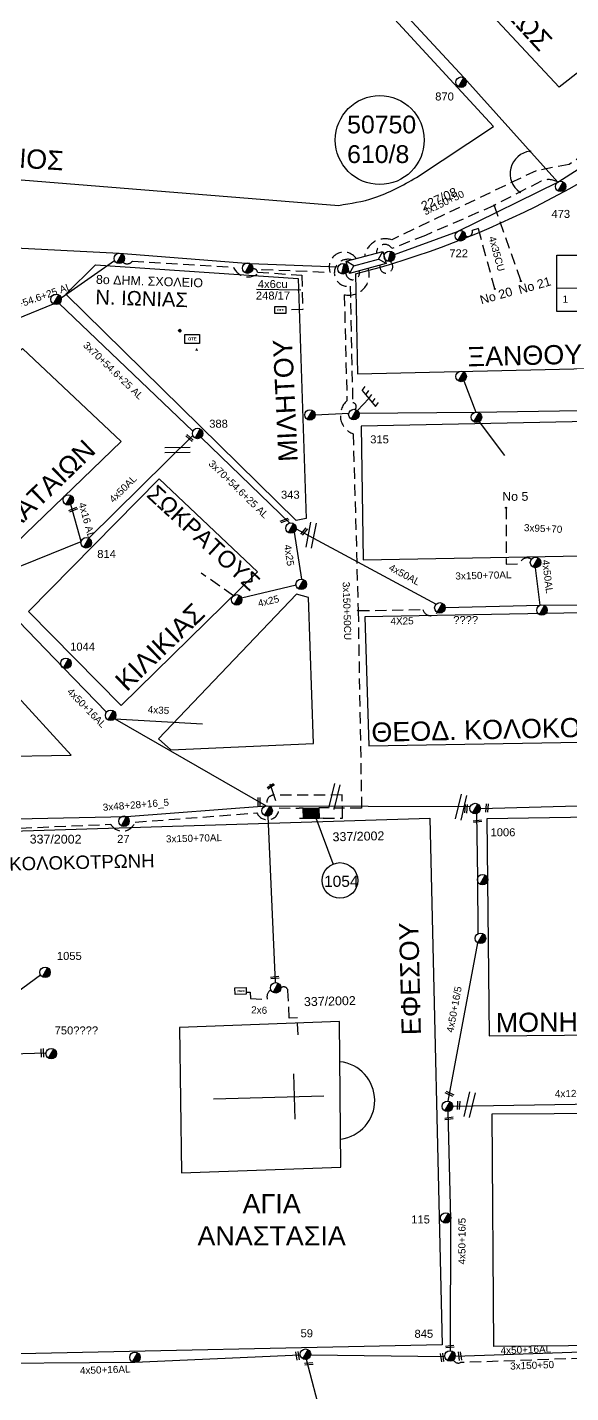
# Model space of a CAD drawing. Header units: millimetres. Extents: x 1421 to 7547, y 822 to 1863.
# Drawn here: x 6720.5 to 6842.7, y 1236.8 to 1543.9 of the extents above; entities that cross this region are included whole.
import ezdxf
from ezdxf.enums import TextEntityAlignment as Align

# ---------------------------------------------------------------- set-up
doc = ezdxf.new("R2010")
doc.units = ezdxf.units.MM
doc.linetypes.add('DASHED', pattern=[19.05, 12.7, -6.35])
doc.layers.get('0').update_dxf_attribs({"lineweight": 30})
for name, color, linetype, lineweight in [('2x16AL', 7, 'Continuous', 30), ('2x6', 7, 'Continuous', 30), ('3x150+50', 7, 'Continuous', 30), ('3x48+28+16_5', 7, 'Continuous', 30), ('3x50+35+16_5', 7, 'Continuous', 30), ('3x95+70', 7, 'DASHED', 30), ('4x35', 1, 'DASHED', 30), ('4x35CU', 7, 'Continuous', 30), ('4x50+16_5', 7, 'Continuous', 30), ('4x50AL', 7, 'Continuous', 30), ('Link Box 4 Διευθύνσεων', 7, 'Continuous', 30), ('Pillar OTE', 7, 'Continuous', 30), ('Pillar Δημοτικού Φωτισμού', 7, 'Continuous', 30), ('TEXT_ΚΑΛΩΔΙΩΝ', 7, 'Continuous', 30), ('Άγνωστα', 7, 'Continuous', 30), ('Άγνωστο εναέριο καλώδιο', 7, 'Continuous', 30), ('Άγνωστο Υπόγειο Καλώδιο', 7, 'DASHED', 30), ('Γυμνά εναέρια ΧΤ (3Φ)   4x16AL', 7, 'Continuous', 30), ('Γυμνά εναέρια ΧΤ και ΦΟΠ (3Φ)   4x50+16AL', 7, 'Continuous', 30), ('Εναέρια παροχή ΧΤ 4x25', 7, 'SYN_LINE', 30), ('Επιγραφές - Σχήματα', 7, 'Continuous', 30), ('Καλώδια ΧΤ   3x150+50CU', 7, 'DASHED', 30), ('Καλώδια ΧΤ   3x150+70AL', 7, 'DASHED', 30), ('Μηχανική τομή', 7, 'Continuous', 30), ('Στύλος ΦΜ', 7, 'Continuous', 30), ('Στύλος ΦΜ @ 1', 7, 'Continuous', 30), ('Συνδέσεις', 7, 'Continuous', 30), ('Συνεστραμμένα ΧΤ   3x70+54.6+25 AL', 7, 'SYN_LINE', 30), ('Συνεστραμμένα ΧΤ  4x120+25 AL', 7, 'SYN_LINE', 30), ('Τομή', 7, 'Continuous', 30), ('Υποσταθμός εναέριος 2 στύλων', 7, 'Continuous', 30), ('Υποσταθμός πόλεως', 7, 'Continuous', 30), ('Υπόβαθρο ΔΕΗ', 7, 'Continuous', 30), ('Υπόγεια Καλώδια Δικτύου ΧΤ  4X25', 7, 'DASHED', 30), ('Υπόγεια Καλώδια Δικτύου ΧΤ  4x6', 7, 'DASHED', 30)]:
    doc.layers.add(name, color=color, linetype=linetype, lineweight=lineweight)
doc.layers.add('Υπόγεια καλώδια Παροχών ΧΤ   4x50AL', color=7, linetype='DASHED')
doc.styles.add('arial', font='arial.ttf')
doc.styles.get("Standard").update_dxf_attribs({"font": 'arial.ttf'})
doc.linetypes.add('SYN_LINE', pattern='A,0.5,-0.0001,["/\\/\\/\\/",Standard,S=0.1,R=0,X=0,Y=-0.05],-0.25', length=0.7501)
doc.dimstyles.new('ISO-25', dxfattribs={"dimtxt": 2.5, "dimasz": 2.5, "dimexe": 1.25, "dimexo": 0.625, "dimtad": 1, "dimtxsty": 'Standard', "dimcen": 2.5, "dimadec": 0, "dimazin": 0, "dimtfac": 1, "dimtmove": 0, "dimatfit": 3, "dimfxl": 1, "dimarcsym": 0})

# ---------------------------------------------------------------- blocks, each defined once
blk = doc.blocks.new('LINK BOX 4 ΑΝΑΧΩΡΗΣΕΩΝ')
at = {"layer": 'Link Box 4 Διευθύνσεων', "lineweight": -3, "ltscale": 40}
blk.add_hatch(color=256, dxfattribs=at).paths.add_polyline_path([(-3.54, 0), (-3.54, -4.67), (3.54, -4.67), (3.54, 0)])
for p, q in [((-3.54, 0), (-5.33, 0)), ((5.33, 0), (3.54, 0)), ((-3.54, -4.67), (-5.33, -4.67)), ((5.33, -4.67), (3.54, -4.67))]:
    blk.add_line(p, q, dxfattribs=at)
blk.add_lwpolyline([(-3.54, -4.67), (-3.54, 0), (3.54, 0), (3.54, -4.67)], close=True, dxfattribs=at)
blk = doc.blocks.new('ΥΠΑΡΧΩΝ ΤΣΙΜΕΝΤΕΝΙΟΣ ΣΤΥΛΟΣ')
at = {"layer": 'Στύλος ΦΜ'}
blk.add_hatch(color=7, dxfattribs=at).paths.add_polyline_path([(-1.29, -2.28, 0.574793), (2.62, 0, 0.268822), (1.3, 2.27)])
at = {"layer": 'Στύλος ΦΜ', "color": 7}
blk.add_line((-1.29, -2.28), (1.3, 2.27), dxfattribs=at)
blk.add_circle((0, 0), 2.62, dxfattribs=at)
at = {"layer": 'Στύλος ΦΜ', "flags": 4}
for tag, p in [('ΤΥΠΟΣ', (-4.91, 3.03)), ('ΑΡΙΘΜΟΣ', (-4.68, 8.05))]:
    blk.add_attdef(tag, p, '', height=4, dxfattribs=at)
blk = doc.blocks.new('ΤΟΜΗ')
at = {"layer": 'Τομή', "lineweight": -3, "ltscale": 40}
for p, q in [((-11.4, 1.1), (11.4, 1.1)), ((11.4, -3.6), (-11.4, -3.6))]:
    blk.add_line(p, q, dxfattribs=at)
blk = doc.blocks.new('ΜΗΧΑΝΙΚΗ ΤΟΜΗ')
at = {"layer": 'Μηχανική τομή', "lineweight": -3, "ltscale": 40}
for p, q in [((-3.8, 1.2), (3.8, 1.2)), ((3.8, -0.4), (-3.8, -0.4))]:
    blk.add_line(p, q, dxfattribs=at)
blk = doc.blocks.new('ΥΠΟΣΤΑΘΜΟΣ ΕΝΑΕΡΙΟΣ ΕΠΙ 2 ΣΤΥΛΩΝ')
at = {"layer": 'Υποσταθμός εναέριος 2 στύλων', "linetype": 'Continuous', "lineweight": -3}
for points in [[(-11.97, -2.11, 0.574793), (-8.45, -0.07, 0.268822), (-9.64, 1.98)], [(9.68, -2.15, 0.574793), (13.19, -0.1, 0.268822), (12.01, 1.95)]]:
    blk.add_hatch(color=256, dxfattribs=at).paths.add_polyline_path(points)
for p, q in [((-11.97, -2.11), (-9.64, 1.98)), ((9.68, -2.15), (12.01, 1.95))]:
    blk.add_line(p, q, dxfattribs=at)
for centre in [(-10.81, -0.07), (10.84, -0.1)]:
    blk.add_circle(centre, 2.36, dxfattribs=at)
at = {"layer": 'Υποσταθμός πόλεως', "linetype": 'Continuous', "lineweight": -3, "ltscale": 40}
blk.add_lwpolyline([(-8.57, 2.82), (8.57, 2.82), (8.57, -2.82), (-8.57, -2.82)], close=True, dxfattribs=at)
for points in [[(-5.75, 0), (-8.57, 2.82)], [(-8.57, -2.82), (-5.75, 0)], [(-5.75, 0), (5.75, 0)], [(5.75, 0), (8.57, 2.82)], [(8.57, -2.82), (5.75, 0)]]:
    blk.add_lwpolyline(points, dxfattribs=at)
at = {"layer": 'Υποσταθμός εναέριος 2 στύλων', "ltscale": 40, "flags": 1}
for tag, p in [('ΜΕΤΑΣΧΗΜΑΤΙΣΜΟΣ', (14.09, 2.51)), ('ΙΣΧΥΣ', (14.07, -0.28)), ('ΑΡΙΘΜΟΣ', (14.19, -3))]:
    blk.add_attdef(tag, p, '', height=1.8, dxfattribs=at)
blk = doc.blocks.new('A$C4BA07827')
at = {"lineweight": -3}
for p, q in [((0, 4.84), (2.52, 2.11)), ((4.43, 3.45), (0.61, 0.78)), ((4.43, 3.45), (5.28, 2.68)), ((0.61, 0.78), (1.46, 0)), ((1.55, 1.43), (2.39, 0.66)), ((2.52, 2.11), (3.36, 1.34)), ((3.41, 2.74), (4.26, 1.96))]:
    blk.add_line(p, q, dxfattribs=at)
blk = doc.blocks.new('_ΣΥΝΔΕΣΗ')
at = {"layer": 'Συνδέσεις', "linetype": 'SYN_LINE', "ltscale": 40}
blk.add_hatch(color=256, dxfattribs=at).paths.add_polyline_path([(0.5, 0, 1), (-0.5, 0, 1)])
at = {"layer": 'Συνδέσεις'}
blk.add_circle((0, 0), 0.5, dxfattribs=at)
blk = doc.blocks.new('PILLAR ΔΗΜΟΤΙΚΟΥ ΦΩΤΙΣΜΟΥ')
at = {"layer": 'Pillar Δημοτικού Φωτισμού', "ltscale": 40}
for p, q in [((-3.64, 2), (3.07, 2)), ((-3.64, -2), (-3.64, 2)), ((3.07, 2), (3.07, -2)), ((3.07, -2), (-3.64, -2))]:
    blk.add_line(p, q, dxfattribs=at)
at = {"layer": 'Pillar Δημοτικού Φωτισμού', "insert": (-2.13, 0.69), "char_height": 1.3575, "width": 109.961, "attachment_point": 1}
blk.add_mtext('{\\fArial|b1|i0|c161|p34;ΠΔΦ}', dxfattribs=at)
blk = doc.blocks.new('τομή_')
at = {"layer": 'Επιγραφές - Σχήματα'}
for p, q in [((-1.29, -0.22), (0.13, 0.75)), ((-1.08, -0.46), (0.34, 0.51)), ((-0.66, 0.62), (-0.29, -0.37))]:
    blk.add_line(p, q, dxfattribs=at)
blk = doc.blocks.new('PILLAR ΟΤΕ')
at = {"layer": 'Pillar OTE', "ltscale": 40}
blk.add_lwpolyline([(-3.31, 2.02), (3.39, 2.02), (3.39, -1.99), (-3.31, -1.99)], close=True, dxfattribs=at)
at = {"layer": 'Pillar OTE', "insert": (-1.81, 0.71), "char_height": 1.3575, "width": 109.961, "attachment_point": 1}
blk.add_mtext('{\\fArial|b1|i0|c161|p34;OTE}', dxfattribs=at)
blk = doc.blocks.new('TSONTA XT1')
at = {"ltscale": 40}
h = blk.add_hatch(color=256, dxfattribs=at)
h.dxf.hatch_style = 1
h.paths.add_polyline_path([(595.96, 2487.66), (597.07, 2488.77), (595.96, 2489.87), (594.85, 2488.77)])
blk.add_lwpolyline([(594.85, 2488.77), (595.96, 2489.87), (597.07, 2488.77), (595.96, 2487.66)], close=True, dxfattribs=at)

msp = doc.modelspace()

# ---------------------------------------------------------------- hatches: boundary and pattern name
at = {"layer": 'Pillar OTE', "ltscale": 40}
h = msp.add_hatch(color=256, dxfattribs=at)
h.dxf.hatch_style = 1
h.paths.add_polyline_path([(6758.87, 1471.14), (6758.62, 1471.84), (6758.24, 1471.2)])

# ---------------------------------------------------------------- linework, layer by layer
at = {"color": 2, "lineweight": -3, "ltscale": 0.2}
msp.add_lwpolyline([(6803.07, 1492.81), (6817.27, 1498.03), (6839.8, 1509.13), (6856.07, 1519.5), (6874.17, 1534.19), (6897.06, 1553), (6933.57, 1584.62)], dxfattribs=at)
at = {"color": 10, "lineweight": -3, "ltscale": 0.2}
msp.add_lwpolyline([(6785.24, 1456.75), (6792.79, 1457.1)], dxfattribs=at)
at = {"color": 27, "lineweight": -3, "ltscale": 0.2}
msp.add_lwpolyline([(6774.63, 1366.49), (6776.24, 1329.02)], dxfattribs=at)
at = {"layer": '2x16AL', "color": 30, "lineweight": -3, "ltscale": 0.2}
msp.add_lwpolyline([(6700.41, 1313.79), (6723.46, 1330.76)], dxfattribs=at)
at = {"layer": '2x6', "color": 27, "linetype": 'DASHED', "lineweight": -3, "ltscale": 0.2}
msp.add_lwpolyline([(6769.73, 1326.91), (6770.65, 1326.86), (6770.71, 1325.42), (6774.48, 1325.29, -0.323876), (6775.26, 1327.43, 1.857764)], format="xyb", dxfattribs=at)
at = {"layer": '3x150+50', "color": 27, "linetype": 'DASHED', "lineweight": -3, "ltscale": 0.2}
for points in [[(6871.34, 1532.59), (6842.38, 1513.1), (6834.92, 1511.67), (6802.48, 1496.13, 0.187607), (6802.48, 1496.13, 0.463516), (6796.34, 1492.41, 1)], [(6781.41, 1317.27), (6781.24, 1321.11), (6779.4, 1321.03), (6779.13, 1327.22, 0.573967), (6777.54, 1327.85, 0.701866)]]:
    msp.add_lwpolyline(points, format="xyb", dxfattribs=at)
at = {"layer": '3x150+50', "color": 5, "linetype": 'DASHED', "lineweight": -3, "ltscale": 0.2}
msp.add_lwpolyline([(6836.04, 1509.33), (6825.49, 1503.85), (6810.03, 1497.13), (6802.5, 1494.18, 0.775527), (6799.02, 1493.14, -0.515821)], format="xyb", dxfattribs=at)
at = {"layer": '3x48+28+16_5', "color": 2, "lineweight": -3, "ltscale": 0.2}
for points in [[(6710.87, 1365.69), (6742.82, 1366.36), (6774.24, 1368.82)], [(6774.24, 1368.82), (6820.13, 1368.62)]]:
    msp.add_lwpolyline(points, dxfattribs=at)
at = {"layer": '3x50+35+16_5', "color": 5, "lineweight": -3, "ltscale": 0.2}
msp.add_lwpolyline([(6700.99, 1312.55), (6724.72, 1313.25)], dxfattribs=at)
at = {"layer": '3x95+70', "color": 30, "lineweight": -3, "ltscale": 0.2}
msp.add_lwpolyline([(6828.17, 1435.85), (6828.23, 1423.16)], dxfattribs=at)
at = {"layer": '4x35', "color": 27, "linetype": 'SYN_LINE', "lineweight": -3, "ltscale": 10}
msp.add_lwpolyline([(6740.16, 1388.4), (6759.88, 1387.26)], dxfattribs=at)
at = {"layer": '4x35CU', "color": 2, "linetype": 'DASHED', "lineweight": -3, "ltscale": 0.2}
msp.add_lwpolyline([(6825.65, 1485.09), (6821.96, 1498.65), (6820.57, 1498.2, -0.681037), (6819.08, 1497.03, 1.41964)], format="xyb", dxfattribs=at)
at = {"layer": '4x50+16_5', "color": 85, "lineweight": -3, "ltscale": 0.2}
for points in [[(6795.08, 1457.12), (6821.34, 1457.37), (6849.56, 1457.83), (6875.69, 1457.78), (6896.04, 1458.37), (6924.39, 1462.25)], [(6786.63, 1231.33), (6783.31, 1244.27)]]:
    msp.add_lwpolyline(points, dxfattribs=at)
at = {"layer": '4x50+16_5', "color": 5, "lineweight": -3, "ltscale": 0.2}
for points in [[(6821.91, 1340.04), (6821.79, 1352.59), (6821.62, 1367.07)], [(6875.32, 1369.14), (6849.69, 1368.88), (6822.4, 1368.13)], [(6815.14, 1302.36), (6821.83, 1337.95)], [(6815.69, 1246.21), (6815.76, 1275.81), (6815.17, 1300.03)]]:
    msp.add_lwpolyline(points, dxfattribs=at)
at = {"layer": '4x50AL', "color": 5, "linetype": 'DASHED', "lineweight": -3, "ltscale": 0.2}
msp.add_lwpolyline([(6825.49, 1503.85), (6831.51, 1486.86)], dxfattribs=at)
at = {"layer": '4x50AL', "color": 27, "lineweight": -3, "ltscale": 0.2}
for points in [[(6734.32, 1428.99), (6757.72, 1452.12)], [(6712.15, 1420.01), (6732.61, 1428.3)]]:
    msp.add_lwpolyline(points, dxfattribs=at)
at = {"layer": '4x50AL', "color": 30, "lineweight": -3, "ltscale": 0.2}
for points in [[(6780.96, 1431.14), (6812.44, 1414.14)], [(6835.82, 1413.93), (6834.77, 1422.37)], [(6814.47, 1413.41), (6835.82, 1413.93), (6875.97, 1414.2)]]:
    msp.add_lwpolyline(points, dxfattribs=at)
at = {"layer": 'Pillar OTE', "lineweight": -3, "ltscale": 40}
for points in [[(6839.63, 1480.04), (6839.63, 1492.68), (6869.96, 1492.68), (6869.96, 1480.01), (6839.63, 1480.04)], [(6839.63, 1485.32), (6869.96, 1485.29)]]:
    msp.add_lwpolyline(points, dxfattribs=at)
at = {"layer": 'Άγνωστο εναέριο καλώδιο', "color": 10, "lineweight": -3, "ltscale": 0.2}
msp.add_lwpolyline([(6651.4, 1500.68), (6678.98, 1498.39), (6714.94, 1494.45), (6741.17, 1493.12), (6770.64, 1490.79), (6790.4, 1490.02)], dxfattribs=at)
at = {"layer": 'Άγνωστο Υπόγειο Καλώδιο', "color": 173, "lineweight": -3, "ltscale": 0.2}
msp.add_lwpolyline([(6766.89, 1416.06), (6759.63, 1421.13)], dxfattribs=at)
at = {"layer": 'Γυμνά εναέρια ΧΤ (3Φ)   4x16AL', "color": 27, "lineweight": -3, "ltscale": 0.2}
msp.add_lwpolyline([(6732.61, 1428.3), (6730.3, 1436.61)], dxfattribs=at)
at = {"layer": 'Γυμνά εναέρια ΧΤ και ΦΟΠ (3Φ)   4x50+16AL', "color": 27, "lineweight": -3, "ltscale": 0.2}
for points in [[(6710.42, 1418.7), (6728.61, 1399.83), (6738.31, 1389.85)], [(6740.16, 1388.4), (6774.24, 1368.82)]]:
    msp.add_lwpolyline(points, dxfattribs=at)
at = {"layer": 'Γυμνά εναέρια ΧΤ και ΦΟΠ (3Φ)   4x50+16AL', "lineweight": -2, "ltscale": 0.2}
msp.add_lwpolyline([(6775.42, 1372.72), (6776.34, 1369.98)], dxfattribs=at)
at = {"layer": 'Γυμνά εναέρια ΧΤ και ΦΟΠ (3Φ)   4x50+16AL', "color": 85, "lineweight": -3, "ltscale": 0.2}
for points in [[(6781.9, 1245.22), (6744.65, 1243.54), (6703.73, 1243.26)], [(6814.41, 1244.85), (6784.22, 1245.19)]]:
    msp.add_lwpolyline(points, dxfattribs=at)
at = {"layer": 'Γυμνά εναέρια ΧΤ και ΦΟΠ (3Φ)   4x50+16AL', "color": 5, "lineweight": -3, "ltscale": 0.2}
msp.add_lwpolyline([(6849.53, 1246.05), (6816.74, 1244.88)], dxfattribs=at)
at = {"layer": 'Εναέρια παροχή ΧΤ 4x25', "color": 85, "lineweight": -3, "ltscale": 0.2}
for points in [[(6818.67, 1464.39), (6821.34, 1457.37)], [(6822.09, 1455.18), (6827.82, 1447.59)]]:
    msp.add_lwpolyline(points, dxfattribs=at)
at = {"layer": 'Εναέρια παροχή ΧΤ 4x25', "color": 173, "lineweight": -3, "ltscale": 0.2}
for points in [[(6780.55, 1430.37), (6782.15, 1419.8)], [(6780.94, 1418.47), (6768.7, 1415.55)]]:
    msp.add_lwpolyline(points, dxfattribs=at)
at = {"layer": 'Καλώδια ΧΤ   3x150+50CU', "color": 30, "lineweight": -3, "ltscale": 0.2}
msp.add_lwpolyline([(6791.78, 1483.78), (6792.4, 1459.92, 0.569984), (6793.78, 1452.5), (6794.91, 1412.71), (6795.68, 1368.25), (6786.99, 1368.32)], format="xyb", dxfattribs=at)
at = {"layer": 'Καλώδια ΧΤ   3x150+50CU', "color": 85, "lineweight": -3, "ltscale": 0.2}
for points in [[(6793.11, 1485.69), (6793.68, 1459.48, -0.685043), (6794.18, 1457.98, 2.764338)], [(6889.39, 1251.65), (6889.48, 1238.64), (6880.95, 1238.38, -0.51947), (6873.14, 1242.34), (6866.59, 1242.65), (6866.22, 1243.73), (6851.53, 1243.57, -0.342887), (6849.22, 1244.64), (6817.91, 1243.53, -0.395248), (6816.32, 1244.13)]]:
    msp.add_lwpolyline(points, format="xyb", dxfattribs=at)
at = {"layer": 'Καλώδια ΧΤ   3x150+50CU', "color": 173, "lineweight": -3, "ltscale": 0.2}
msp.add_lwpolyline([(6787.02, 1365.99), (6791.39, 1366.04), (6791.32, 1371.24), (6775.96, 1371.19, 0.562608), (6774.54, 1368.83, 1.966077)], format="xyb", dxfattribs=at)
at = {"layer": 'Καλώδια ΧΤ   3x150+50CU', "color": 85, "lineweight": -3, "ltscale": 0.2}
msp.add_arc((6792.6, 1488.7), 3.05, 73.7073, 279.6762, dxfattribs=at)
at = {"layer": 'Καλώδια ΧΤ   3x150+50CU', "color": 2, "linetype": 'DASHED', "lineweight": -3, "ltscale": 0.2}
msp.add_arc((6801.25, 1490.09), 1.45, 165.8986, 53.4034, dxfattribs=at)
at = {"layer": 'Καλώδια ΧΤ   3x150+50CU', "color": 30, "lineweight": -3, "ltscale": 0.2}
msp.add_arc((6792.82, 1488.24), 4.57, 256.9592, 18.8686, dxfattribs=at)
at = {"layer": 'Καλώδια ΧΤ   3x150+50CU', "color": 10, "linetype": 'DASHED', "lineweight": -3, "ltscale": 0.2}
msp.add_arc((6793.68, 1488.7), 1.54, 182.578, 18.066, dxfattribs=at)
at = {"layer": 'Καλώδια ΧΤ   3x150+70AL', "color": 173, "lineweight": -3, "ltscale": 0.2}
for points in [[(6742.01, 1491.11, 0.451268), (6744.14, 1491.34), (6766.86, 1489.96, 0.595079), (6773.29, 1489.49), (6788.6, 1488.83, -0.888407), (6794.48, 1491.91)], [(6689.06, 1415.09), (6694.63, 1421.06), (6700.04, 1415.86, 0.151324), (6700.67, 1409.53, -0.090792), (6701.02, 1405.56, -0.085576), (6700.46, 1401.79), (6701.19, 1371.71, 0.699069), (6703.75, 1366.95), (6712.82, 1366.66), (6712.83, 1364.65, 0.40289), (6715.2, 1363.62), (6739.28, 1364.66, 0.640951), (6744.75, 1365.12), (6772.15, 1367.21, 0.83427), (6777.11, 1368.35), (6781.67, 1368.26)]]:
    msp.add_lwpolyline(points, format="xyb", dxfattribs=at)
at = {"layer": 'Καλώδια ΧΤ   3x150+70AL', "color": 30, "lineweight": -3, "ltscale": 0.2}
msp.add_lwpolyline([(6828.23, 1423.16), (6831.26, 1423.29, -0.524298), (6833.87, 1424.26, 2.250265)], format="xyb", dxfattribs=at)
at = {"layer": 'Καλώδια ΧΤ   3x150+70AL', "color": 5, "lineweight": -3, "ltscale": 0.2}
msp.add_arc((6837.72, 1505.5), 4.18, 60.2617, 113.689, dxfattribs=at)
at = {"layer": 'Συνεστραμμένα ΧΤ   3x70+54.6+25 AL', "color": 173, "lineweight": -3, "ltscale": 20}
for points in [[(6728.09, 1483.1), (6740.1, 1491.49)], [(6688.83, 1443.4), (6706.5, 1473.63), (6726.39, 1481.71)], [(6727.7, 1481.81), (6757.74, 1453.08)], [(6759.58, 1451.68), (6779.52, 1432.42)]]:
    msp.add_lwpolyline(points, dxfattribs=at)
at = {"layer": 'Συνεστραμμένα ΧΤ  4x120+25 AL', "color": 10, "lineweight": -3, "ltscale": 20}
msp.add_lwpolyline([(6758.09, 1597.64), (6784.65, 1569.39), (6818.65, 1532.62), (6839.8, 1509.13)], dxfattribs=at)
at = {"layer": 'Συνεστραμμένα ΧΤ  4x120+25 AL', "color": 62, "lineweight": -3, "ltscale": 20}
msp.add_lwpolyline([(6875.82, 1302.14), (6816.17, 1301.13)], dxfattribs=at)
at = {"layer": 'Υπόβαθρο ΔΕΗ', "lineweight": -3, "ltscale": 0.2}
for points in [[(6808.03, 1510.17), (6825.33, 1521.59), (6733.67, 1621.16), (6634.24, 1524.84)], [(6797.37, 1576.31), (6822.72, 1600.65), (6862.94, 1548.28), (6840.09, 1530.45), (6797.37, 1576.31)], [(6634.24, 1524.84), (6641.1, 1515.92), (6790.56, 1503.89)], [(6735.84, 1490.51), (6781.45, 1487.46), (6783.22, 1433.44), (6780.98, 1432.97), (6729.16, 1483.87), (6735.84, 1490.51)], [(6794.3, 1488.5), (6794.76, 1465.99), (6905.13, 1468.55), (6906.28, 1473.99)], [(6795.56, 1454.18), (6796.06, 1424.12), (6865.6, 1425.43), (6864.9, 1455.61), (6795.56, 1454.18)], [(6749.99, 1383.9), (6752.78, 1381.37), (6784.84, 1382.81), (6783.74, 1415.65), (6781.05, 1416.45), (6749.99, 1383.9)], [(6796.44, 1411.35), (6797.29, 1382.27), (6866.42, 1383.5), (6865.59, 1412.62), (6796.44, 1411.35)], [(6712.04, 1393.7), (6712.66, 1379.92), (6730.34, 1380.23), (6716.82, 1395.07)], [(6824.4, 1317.06), (6866.66, 1317.43), (6866.15, 1366.57), (6823.84, 1365.87), (6824.4, 1317.06)], [(6780.39, 1308.48), (6780.53, 1303.38)], [(6762.34, 1302.91), (6787.19, 1303.56)], [(6780.53, 1303.38), (6780.66, 1298.28)]]:
    msp.add_lwpolyline(points, dxfattribs=at)
for points in [[(6711.34, 1421.56), (6741.61, 1450.79), (6719.42, 1471.72), (6690.41, 1442.31)], [(6741.64, 1391.39), (6772.28, 1421.47), (6750.14, 1442.35), (6720.76, 1412.49)], [(6712.12, 1362.91), (6811.04, 1366.04), (6813.78, 1247.52), (6715.39, 1245.46)], [(6754.73, 1318.91), (6755.21, 1286.26), (6791.04, 1287.54), (6790.74, 1320.25)], [(6825.07, 1299.51), (6866.78, 1299.72), (6867.36, 1247.56), (6825.46, 1247.19)]]:
    msp.add_lwpolyline(points, close=True, dxfattribs=at)
at = {"layer": 'Υπόβαθρο ΔΕΗ', "lineweight": -3}
msp.add_lwpolyline([(6789.29, 1355.71), (6785.5, 1366.01)], dxfattribs=at)
at = {"layer": 'Υπόβαθρο ΔΕΗ', "lineweight": -3, "ltscale": 0.2}
msp.add_circle((6799.77, 1518.58), 10, dxfattribs=at)
at = {"layer": 'Υπόβαθρο ΔΕΗ', "lineweight": -3}
msp.add_circle((6790.81, 1352.01), 4, dxfattribs=at)
at = {"layer": 'Υπόβαθρο ΔΕΗ', "lineweight": -3, "ltscale": 0.2}
for centre, radius, start, end in [((6743.72, 1685.54), 203.44, 284.3988, 310.4398), ((6789.87, 1302.51), 8.77, 277.2804, 83.7592)]:
    msp.add_arc(centre, radius, start, end, dxfattribs=at)
at = {"layer": 'Υπόβαθρο ΔΕΗ', "lineweight": -3}
msp.add_arc((6834.14, 1511.03), 5.07, 96.543, 235.4706, dxfattribs=at)
at = {"layer": 'Υπόβαθρο ΔΕΗ', "lineweight": -3, "ltscale": 0.2}
msp.add_spline([(6790.56, 1503.89), (6798.46, 1505.56), (6808.03, 1510.17)], degree=3, dxfattribs=at)
at = {"layer": 'Υπόγεια Καλώδια Δικτύου ΧΤ  4X25', "color": 30, "lineweight": -3, "ltscale": 0.2}
msp.add_lwpolyline([(6794.91, 1412.71), (6809.48, 1412.96, 0.638129), (6812.71, 1412.3, -3.771701)], format="xyb", dxfattribs=at)
at = {"layer": 'Υπόγεια Καλώδια Δικτύου ΧΤ  4x6', "color": 1, "linetype": 'DASHED', "lineweight": -2, "ltscale": 0.2}
msp.add_lwpolyline([(6771.21, 1489.53, -0.488875), (6772.27, 1488.86), (6782.21, 1488.19), (6782.46, 1480.49), (6778.59, 1480.36)], format="xyb", dxfattribs=at)

# ---------------------------------------------------------------- block references
at = {"layer": 'Link Box 4 Διευθύνσεων', "lineweight": -3, "xscale": 0.4999999999999996, "yscale": 0.4999999999999996, "zscale": 0.4999999999999996, "rotation": 0.7148416347012735}
msp.add_blockref('LINK BOX 4 ΑΝΑΧΩΡΗΣΕΩΝ', (6784.33, 1368.29), dxfattribs=at)
at = {"layer": 'Pillar OTE'}
for p, xscale, yscale, zscale in [((6777.39, 1480.34), 0.375, 0.375, 0.375), ((6757.55, 1473.82), 0.5, 0.5, 0.5)]:
    msp.add_blockref('PILLAR ΟΤΕ', p, dxfattribs=dict(at, xscale=xscale, yscale=yscale, zscale=zscale))
at = {"layer": 'Pillar Δημοτικού Φωτισμού', "lineweight": -3, "xscale": 0.3749999999999999, "yscale": 0.3749999999999999, "zscale": 0.3749999999999999, "rotation": 0.4143158530623756}
msp.add_blockref('PILLAR ΔΗΜΟΤΙΚΟΥ ΦΩΤΙΣΜΟΥ', (6768.58, 1327.13), dxfattribs=at)
at = {"layer": 'Επιγραφές - Σχήματα', "rotation": 358.3520325569309}
msp.add_blockref('τομή_', (6775.72, 1373.08), dxfattribs=at)
at = {"layer": 'Μηχανική τομή', "lineweight": -3}
for p, xscale, yscale, zscale, rotation in [((6756.91, 1451.49), 0.2499999999999188, 0.2499999999999188, 0.2499999999999188, 318.1451546697747), ((6730.85, 1435.33), 0.2499999999999188, 0.2499999999999188, 0.2499999999999188, 22.15330297833218), ((6778.3, 1433.08), 0.2499999999999188, 0.2499999999999188, 0.2499999999999188, 200.3657820444595), ((6782.69, 1430.57), 0.2499999999999189, 0.2499999999999189, 0.2499999999999189, 229.1556720613649), ((6772.72, 1369.72), 0.2499999999999188, 0.2499999999999188, 0.2499999999999188, 89.32769322057025), ((6819.28, 1368.13), 0.2499999999999187, 0.2499999999999187, 0.2499999999999187, 85.96302008426422), ((6824, 1368.29), 0.2499999999999187, 0.2499999999999187, 0.2499999999999187, 85.96302008426422), ((6821.76, 1365.25), 0.2499999999999187, 0.2499999999999187, 0.2499999999999187, 7.275471488606197), ((6776.19, 1330.05), 0.2499999999999188, 0.2499999999999188, 0.2499999999999188, 5.777336818235347), ((6723.78, 1313.21), 0.2499999999999188, 0.2499999999999188, 0.2499999999999188, 272.3837308226855), ((6815.5, 1304.08), 0.2499999999999187, 0.2499999999999187, 0.2499999999999187, 154.1355769048669), ((6817.59, 1301.42), 0.2499999999999187, 0.2499999999999187, 0.2499999999999187, 85.96302008426422), ((6815.35, 1298.38), 0.2499999999999187, 0.2499999999999187, 0.2499999999999187, 7.275471488606197), ((6815.51, 1247.24), 0.2499999999999187, 0.2499999999999187, 0.2499999999999187, 185.8776338979851), ((6781.37, 1245.07), 0.2499999999999187, 0.2499999999999187, 0.2499999999999187, 98.67359203741974), ((6813.89, 1244.69), 0.2499999999999187, 0.2499999999999187, 0.2499999999999187, 98.67359203741974), ((6817.89, 1245.03), 0.2499999999999187, 0.2499999999999187, 0.2499999999999187, 98.67359203741974), ((6783.82, 1243.16), 0.2499999999999187, 0.2499999999999187, 0.2499999999999187, 4.52463228716323)]:
    msp.add_blockref('ΜΗΧΑΝΙΚΗ ΤΟΜΗ', p, dxfattribs=dict(at, xscale=xscale, yscale=yscale, zscale=zscale, rotation=rotation))
at = {"layer": 'Στύλος ΦΜ @ 1', "lineweight": -3, "ltscale": 40}
ref = msp.add_blockref('ΥΠΑΡΧΩΝ ΤΣΙΜΕΝΤΕΝΙΟΣ ΣΤΥΛΟΣ', (6818.06, 1531.6), dxfattribs=dict(at, xscale=0.4499999999998181, yscale=0.4499999999998181, zscale=0.4499999999998181))
ref.add_attrib('ΤΥΠΟΣ', '870', (6812.24, 1527.48), dxfattribs={"layer": 'Στύλος ΦΜ', "height": 1.8, "flags": 4})
ref = msp.add_blockref('ΥΠΑΡΧΩΝ ΤΣΙΜΕΝΤΕΝΙΟΣ ΣΤΥΛΟΣ', (6840.44, 1508.15), dxfattribs=dict(at, xscale=0.4499999999998181, yscale=0.4499999999998181, zscale=0.4499999999998181))
ref.add_attrib('ΤΥΠΟΣ', '473', (6838.38, 1501.06), dxfattribs={"layer": 'Στύλος ΦΜ', "height": 1.8, "flags": 4})
ref = msp.add_blockref('ΥΠΑΡΧΩΝ ΤΣΙΜΕΝΤΕΝΙΟΣ ΣΤΥΛΟΣ', (6817.9, 1497.04), dxfattribs=dict(at, xscale=0.4499999999998181, yscale=0.4499999999998181, zscale=0.4499999999998181))
ref.add_attrib('ΤΥΠΟΣ', '722', (6815.41, 1492.2), dxfattribs={"layer": 'Στύλος ΦΜ', "height": 1.8, "flags": 4})
at = {"layer": 'Στύλος ΦΜ @ 1', "lineweight": -3, "ltscale": 40, "xscale": 0.4499999999998181, "yscale": 0.4499999999998181, "zscale": 0.4499999999998181}
for p in [(6741.18, 1491.95), (6770.05, 1489.76), (6726.97, 1482.74), (6818.07, 1465.4), (6784.06, 1456.74), (6821.52, 1456.21), (6729.71, 1437.62), (6834.81, 1423.54), (6782.1, 1418.63), (6767.6, 1415.13), (6836.24, 1412.84), (6739.25, 1389.15), (6774.44, 1367.65), (6822.9, 1352.18), (6822.41, 1338.98), (6776.36, 1327.85), (6815, 1301.19), (6744.71, 1244.72)]:
    msp.add_blockref('ΥΠΑΡΧΩΝ ΤΣΙΜΕΝΤΕΝΙΟΣ ΣΤΥΛΟΣ', p, dxfattribs=at)
at = {"layer": 'Στύλος ΦΜ @ 1', "lineweight": -3, "ltscale": 40}
ref = msp.add_blockref('ΥΠΑΡΧΩΝ ΤΣΙΜΕΝΤΕΝΙΟΣ ΣΤΥΛΟΣ', (6793.94, 1456.83), dxfattribs=dict(at, xscale=0.4499999999998181, yscale=0.4499999999998181, zscale=0.4499999999998181))
ref.add_attrib('ΤΥΠΟΣ', '315', (6797.62, 1450.34), dxfattribs={"layer": 'Στύλος ΦΜ', "height": 1.8, "flags": 4})
ref = msp.add_blockref('ΥΠΑΡΧΩΝ ΤΣΙΜΕΝΤΕΝΙΟΣ ΣΤΥΛΟΣ', (6758.8, 1452.57), dxfattribs=dict(at, xscale=0.4499999999998181, yscale=0.4499999999998181, zscale=0.4499999999998181))
ref.add_attrib('ΤΥΠΟΣ', '388', (6761.41, 1453.86), dxfattribs={"layer": 'Στύλος ΦΜ', "height": 1.8, "flags": 4})
ref = msp.add_blockref('ΥΠΑΡΧΩΝ ΤΣΙΜΕΝΤΕΝΙΟΣ ΣΤΥΛΟΣ', (6779.79, 1431.28), dxfattribs=dict(at, xscale=0.4499999999998181, yscale=0.4499999999998181, zscale=0.4499999999998181))
ref.add_attrib('ΤΥΠΟΣ', '343', (6777.56, 1437.89), dxfattribs={"layer": 'Στύλος ΦΜ', "height": 1.8, "flags": 4})
ref = msp.add_blockref('ΥΠΑΡΧΩΝ ΤΣΙΜΕΝΤΕΝΙΟΣ ΣΤΥΛΟΣ', (6733.74, 1427.97), dxfattribs=dict(at, xscale=0.4499999999998181, yscale=0.4499999999998181, zscale=0.4499999999998181))
ref.add_attrib('ΤΥΠΟΣ', '814', (6736.23, 1424.56), dxfattribs={"layer": 'Στύλος ΦΜ', "height": 1.8, "flags": 4})
ref = msp.add_blockref('ΥΠΑΡΧΩΝ ΤΣΙΜΕΝΤΕΝΙΟΣ ΣΤΥΛΟΣ', (6813.29, 1413.33), dxfattribs=dict(at, xscale=0.4499999999998181, yscale=0.4499999999998181, zscale=0.4499999999998181))
ref.add_attrib('ΤΥΠΟΣ', '????', (6816.3, 1409.7), dxfattribs={"layer": 'Στύλος ΦΜ', "height": 1.8, "flags": 4})
ref = msp.add_blockref('ΥΠΑΡΧΩΝ ΤΣΙΜΕΝΤΕΝΙΟΣ ΣΤΥΛΟΣ', (6729.19, 1400.86), dxfattribs=dict(at, xscale=0.4499999999998181, yscale=0.4499999999998181, zscale=0.4499999999998181))
ref.add_attrib('ΤΥΠΟΣ', '1044', (6730.14, 1403.71), dxfattribs={"layer": 'Στύλος ΦΜ', "height": 1.8, "flags": 4})
ref = msp.add_blockref('ΥΠΑΡΧΩΝ ΤΣΙΜΕΝΤΕΝΙΟΣ ΣΤΥΛΟΣ', (6821.22, 1368.18), dxfattribs=dict(at, xscale=0.4499999999998181, yscale=0.4499999999998181, zscale=0.4499999999998181))
ref.add_attrib('ΤΥΠΟΣ', '1006', (6824.68, 1361.95), dxfattribs={"layer": 'Στύλος ΦΜ', "height": 1.8, "flags": 4})
ref = msp.add_blockref('ΥΠΑΡΧΩΝ ΤΣΙΜΕΝΤΕΝΙΟΣ ΣΤΥΛΟΣ', (6742.24, 1365.34), dxfattribs=dict(at, xscale=0.4499999999998181, yscale=0.4499999999998181, zscale=0.4499999999998181))
ref.add_attrib('ΤΥΠΟΣ', '27', (6740.71, 1360.46), dxfattribs={"layer": 'Στύλος ΦΜ', "height": 1.8, "flags": 4})
ref = msp.add_blockref('ΥΠΑΡΧΩΝ ΤΣΙΜΕΝΤΕΝΙΟΣ ΣΤΥΛΟΣ', (6724.49, 1331.34), dxfattribs=dict(at, xscale=0.4499999999998181, yscale=0.4499999999998181, zscale=0.4499999999998181))
ref.add_attrib('ΤΥΠΟΣ', '1055', (6727.15, 1334.13), dxfattribs={"layer": 'Στύλος ΦΜ', "height": 1.8, "flags": 4})
ref = msp.add_blockref('ΥΠΑΡΧΩΝ ΤΣΙΜΕΝΤΕΝΙΟΣ ΣΤΥΛΟΣ', (6725.87, 1313.04), dxfattribs=dict(at, xscale=0.4499999999998181, yscale=0.4499999999998181, zscale=0.4499999999998181))
ref.add_attrib('ΤΥΠΟΣ', '750????', (6726.64, 1317.37), dxfattribs={"layer": 'Στύλος ΦΜ', "height": 1.8, "flags": 4})
ref = msp.add_blockref('ΥΠΑΡΧΩΝ ΤΣΙΜΕΝΤΕΝΙΟΣ ΣΤΥΛΟΣ', (6814.61, 1276.08), dxfattribs=dict(at, xscale=0.4499999999998181, yscale=0.4499999999998181, zscale=0.4499999999998181))
ref.add_attrib('ΤΥΠΟΣ', '115', (6806.85, 1274.84), dxfattribs={"layer": 'Στύλος ΦΜ', "height": 1.8, "flags": 4})
ref = msp.add_blockref('ΥΠΑΡΧΩΝ ΤΣΙΜΕΝΤΕΝΙΟΣ ΣΤΥΛΟΣ', (6783.06, 1245.42), dxfattribs=dict(at, xscale=0.4499999999998181, yscale=0.4499999999998181, zscale=0.4499999999998181))
ref.add_attrib('ΤΥΠΟΣ', '59', (6781.96, 1249.23), dxfattribs={"layer": 'Στύλος ΦΜ', "height": 1.8, "flags": 4})
ref = msp.add_blockref('ΥΠΑΡΧΩΝ ΤΣΙΜΕΝΤΕΝΙΟΣ ΣΤΥΛΟΣ', (6815.57, 1245.04), dxfattribs=dict(at, xscale=0.4499999999998181, yscale=0.4499999999998181, zscale=0.4499999999998181))
ref.add_attrib('ΤΥΠΟΣ', '845', (6807.58, 1249.12), dxfattribs={"layer": 'Στύλος ΦΜ', "height": 1.8, "flags": 4})
at = {"layer": 'Συνδέσεις', "lineweight": -3, "xscale": 0.25, "yscale": 0.25, "zscale": 0.25}
for p in [(6833.56, 1516.06), (6831.26, 1506.85), (6825.49, 1503.85), (6831.51, 1486.86), (6825.65, 1485.09), (6828.17, 1435.85), (6794.91, 1412.71)]:
    msp.add_blockref('_ΣΥΝΔΕΣΗ', p, dxfattribs=at)
at = {"layer": 'Συνδέσεις', "xscale": 0.3075184835441075, "yscale": 0.3075184835441075, "zscale": 0.3075184835441075}
msp.add_blockref('TSONTA XT1', (6571.5, 710.36), dxfattribs=at)
at = {"layer": 'Τομή', "lineweight": -3, "xscale": 0.2499999999998871, "yscale": 0.2499999999998871, "zscale": 0.2499999999998871}
for p, rotation in [((6754.31, 1448.54), 180.3656631952176), ((6784.64, 1429.64), 259.1609410775052), ((6789.87, 1370.83), 256.4598056332276), ((6818.38, 1368.42), 256.4598056332276), ((6820.26, 1301.49), 256.4598056332276)]:
    msp.add_blockref('ΤΟΜΗ', p, dxfattribs=dict(at, rotation=rotation))
at = {"layer": 'Υποσταθμός εναέριος 2 στύλων', "lineweight": -3, "xscale": 0.4999999999999997, "yscale": 0.4999999999999997, "zscale": 0.4999999999999997, "rotation": 15.09299437235631}
msp.add_blockref('ΥΠΟΣΤΑΘΜΟΣ ΕΝΑΕΡΙΟΣ ΕΠΙ 2 ΣΤΥΛΩΝ', (6796.71, 1491.06), dxfattribs=at)
at = {"layer": 'Υπόβαθρο ΔΕΗ', "lineweight": -3, "ltscale": 0.2, "rotation": 94.55308589264583}
msp.add_blockref('A$C4BA07827', (6799.61, 1458.11), dxfattribs=at)

# ---------------------------------------------------------------- texts
at = {"lineweight": -3, "ltscale": 40, "attachment_point": 1, "style": 'arial'}
for s, insert, char_height, width, rotation in [('{\\H1.083x;ΚΑΛΛΙΠΟΛΕΩΣ}', (6809.63, 1573), 4, 51.144, 312.6289), ('{\\H1.083x;ΣΑΛΑΜΙΝΟΣ}', (6693.51, 1518.3), 4, 51.144, 356.3793), ('{\\H0.66667x;8o ΔΗΜ. ΣΧΟΛΕΙΟ\\H1.6245x;\\PΝ. ΙΩΝΙΑΣ}', (6735.98, 1488.24), 3, 54.1043, 358.0983), ('{\\H1.083x;ΜΙΛΗΤΟΥ}', (6777.03, 1446.09), 4, 51.144, 92.7659), ('{\\H1.083x;ΞΑΝΘΟΥ}', (6819.46, 1471.99), 4, 51.144, 1.3565), ('{\\H1.083x;ΠΛΑΤΑΙΩΝ}', (6711.07, 1430.15), 4, 51.144, 44.0805), ('{\\H1.083x;ΣΩΚΡΑΤΟΥΣ}', (6749.65, 1441.31), 3.5, 51.144, 317.452), ('{\\H1.083x;ΚΙΛΙΚΙΑΣ}', (6739.84, 1397.44), 4, 51.144, 44.0805), ('{\\H1.083x;ΘΕΟΔ. ΚΟΛΟΚΟΤΡΩΝΗ}', (6797.84, 1387.5), 4, 69.3981, 1.3565), ('ΚΟΛΟΚΟΤΡΩΝΗ', (6716.39, 1357.22), 3, 69.3981, 1.3565), ('{\\H1.083x;ΕΦΕΣΟΥ}', (6804.7, 1317.15), 4, 51.144, 91.3536), ('{\\H1.083x;ΜΟΝΗΣ ΠΥΡΣΟΥ}', (6825.83, 1322.18), 4, 69.3981, 0.6159)]:
    msp.add_mtext(s, dxfattribs=dict(at, insert=insert, char_height=char_height, width=width, rotation=rotation))
at = {"lineweight": -3, "ltscale": 30, "insert": (6840.88, 1483.6), "char_height": 1.63, "width": 11.2573, "attachment_point": 1}
msp.add_mtext('1', dxfattribs=at)
at = {"lineweight": -3, "ltscale": 40, "insert": (6751.11, 1281.45), "char_height": 4, "width": 48.6977, "attachment_point": 1, "style": 'arial'}
msp.add_mtext('{\\H1.083x;\\W5.2936;  \\W1;ΑΓΙΑ\\P{\\W4.55351; }ΑΝΑΣΤΑΣΙΑ}', dxfattribs=at)
at = {"layer": 'TEXT_ΚΑΛΩΔΙΩΝ', "lineweight": -3, "ltscale": 0.2}
for s, rotation, p in [('3x150+50', 25.5877, (6814.14, 1504.49)), ('4x35CU', 285.215, (6826.09, 1492.99)), ('3x70+54.6+25 AL', 19.5536, (6722.02, 1482.81)), ('3x70+54.6+25 AL', 316.2703, (6739.85, 1466.74)), ('3x70+54.6+25 AL', 315.9906, (6768.02, 1440.05)), ('4x50AL', 44.6779, (6742, 1440.1)), (' 4x16 AL', 285.5073, (6733.8, 1433.37)), ('3x95+70', 357.3574, (6836.51, 1431.19)), ('4x25', 278.6056, (6779.4, 1425.17)), ('4x50AL', 331.6214, (6805.35, 1420.81)), ('4x50AL', 277.1063, (6837.53, 1420.4)), ('3x150+70AL', 1.406, (6823.08, 1420.65)), ('4x25', 13.4104, (6774.74, 1414.88)), ('3x150+50CU', 271.6144, (6792.41, 1412.64)), ('4X25', 0.9927, (6804.78, 1410.38)), ('4x50+16AL', 314.1709, (6733.87, 1390.83)), ('4x35', 356.6863, (6750, 1390.34)), ('3x48+28+16_5', 4.4684, (6744.91, 1369.03)), ('3x150+70AL', 1.406, (6757.99, 1361.51)), ('4x50+16/5', 79.3553, (6816.48, 1322.99)), ('2x6', 357.9193, (6772.65, 1322.85)), ('4x120+25 AL', 0.9712, (6845.77, 1304.13)), ('4x50+16/5', 89.8708, (6818.25, 1270.86)), ('4x50+16AL', 2.0416, (6832.63, 1246.44)), ('4x50+16AL', 1.9487, (6738.02, 1241.93)), ('3x150+50', 2.1525, (6834.03, 1242.93))]:
    msp.add_text(s, height=1.6, rotation=rotation, dxfattribs=at).set_placement(p, align=Align.MIDDLE_CENTER)
at = {"layer": 'Άγνωστα', "color": 7, "lineweight": -3, "insert": (6787.23, 1353.07), "char_height": 2.5, "attachment_point": 1}
msp.add_mtext_dynamic_manual_height_columns('1054', width=1.8, gutter_width=12.5, heights=[0.0453], dxfattribs=at)
at = {"layer": 'Υπόβαθρο ΔΕΗ', "lineweight": -3, "attachment_point": 1}
for s, width, insert, char_height in [('50750\\P610/8', 15.1762, (6792.43, 1524.08), 4), ('Νο 5', 17.2548, (6827.3, 1439.42), 2)]:
    msp.add_mtext_dynamic_manual_height_columns(s, width=width, gutter_width=12.5, heights=[0], dxfattribs=dict(at, insert=insert, char_height=char_height))
at = {"layer": 'Υπόβαθρο ΔΕΗ', "lineweight": -3, "char_height": 2, "attachment_point": 1}
for s, insert, rotation in [('227/08', (6808.82, 1504.52), 24.0838), ('Νο 21', (6830.74, 1485.82), 15.9579), ('Νο 20', (6822.08, 1483.51), 15.9579), ('337/2002', (6721.04, 1362.32), 359.8177), ('337/2002', (6789.13, 1362.81), 1.3191), ('337/2002', (6782.69, 1325.73), 1.3191)]:
    msp.add_mtext_dynamic_manual_height_columns(s, width=17.2548, gutter_width=12.5, heights=[0], dxfattribs=dict(at, insert=insert, rotation=rotation))
at = {"layer": 'Υπόγεια καλώδια Παροχών ΧΤ   4x50AL', "color": 7, "ltscale": 0.2, "char_height": 1.8, "attachment_point": 1}
for s, insert in [('4x6cu', (6772.34, 1487.08)), ('248/17', (6771.91, 1484.49))]:
    msp.add_mtext_dynamic_manual_height_columns(s, width=1.8, gutter_width=12.5, heights=[0.118], dxfattribs=dict(at, insert=insert))

# ---------------------------------------------------------------- leaders
at = {"layer": 'Επιγραφές - Σχήματα', "lineweight": -2, "ltscale": 40}
msp.add_leader([(6782.01, 1484.83), (6772.01, 1484.94)], dimstyle='ISO-25', override={"dimasz": 0.8, "dimtad": 0}, dxfattribs=at)

doc.saveas('drawing.dxf')
